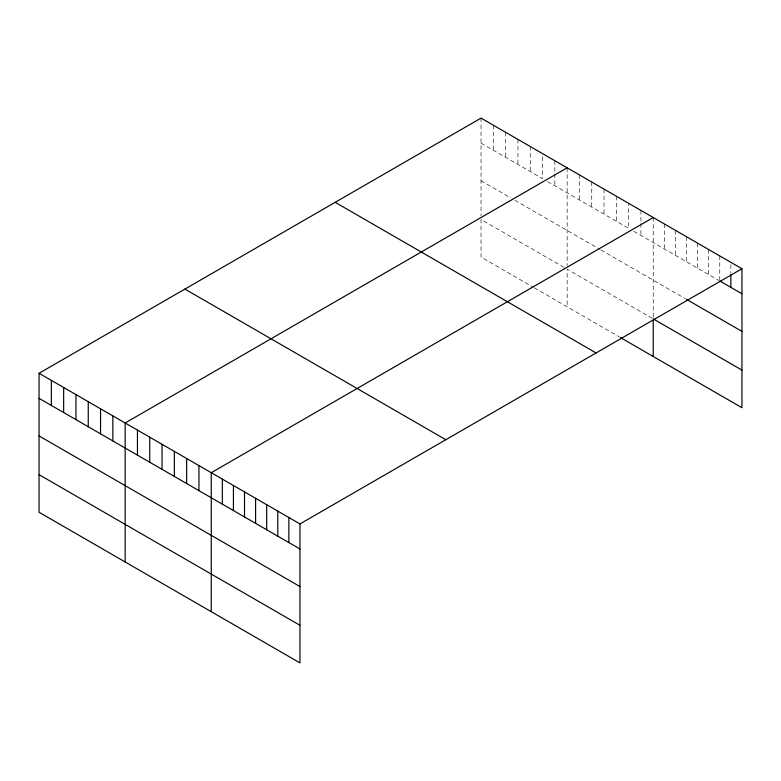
<?xml version="1.0" encoding="UTF-8"?>
<svg xmlns="http://www.w3.org/2000/svg" width="781" height="781" viewBox="0 0 781 781"><rect width="100%" height="100%" fill="white"/><g stroke="black" fill="none" stroke-linecap="round" stroke-linejoin="round"><path stroke-width="0.59" stroke-dasharray="3.9 2.93" d="M481.037 118.107L481.037 215.956M481.037 143.148L542.541 178.654L542.541 153.613M547.666 181.612L628.637 228.364L628.637 203.324M633.762 231.322L718.764 280.399M481.037 180.743L510.764 197.905M514.864 200.278L599.935 249.393M600.96 249.979L685.493 298.791M564.067 267.414L481.037 219.481L481.037 257.076L533.316 287.262M652.213 318.306L567.143 269.191L567.143 306.787M534.341 287.847L619.411 336.962M730.86 264.73L730.86 273.077M719.77 255.943L719.77 279.783M708.679 249.539L708.679 274.58M697.599 243.135L697.599 268.176M686.509 236.731L686.509 261.772M675.419 230.336L675.419 255.367M664.328 223.932L664.328 248.973M653.238 217.528L653.238 317.73M640.937 210.431L640.937 222.351M640.937 223.542L640.937 235.462M616.336 196.226L616.336 221.267M604.035 189.119L604.035 214.16M591.744 182.022L591.744 207.063M579.443 174.915L579.443 199.956M567.143 167.817L567.143 265.667M554.842 160.72L554.842 172.64M554.842 173.831L554.842 185.751M530.24 146.516L530.24 171.556M517.94 139.409L517.94 164.449M505.639 132.311L505.639 157.352M493.338 125.214L493.338 150.245"/><path stroke-width="1.17" d="M39.05 373.289L299.963 523.924L299.963 662.893L39.05 512.258L39.05 373.289L481.037 118.107L741.95 268.742L741.95 407.711L620.436 337.558M567.143 167.817L125.155 422.999L125.155 561.969M653.238 217.528L211.251 472.71L211.251 611.679M299.963 523.924L741.95 268.742M719.77 280.975L741.95 293.783M686.509 299.367L741.95 331.378M653.238 318.902L741.95 370.116M335.186 202.318L596.098 352.953M184.902 289.077L445.814 439.713M39.05 398.33L299.963 548.965M39.05 435.925L299.963 586.56M39.05 474.663L299.963 625.298M730.86 274.268L730.86 287.379M653.238 320.034L653.238 356.497M288.872 517.52L288.872 542.561M277.782 511.116L277.782 536.157M266.692 504.721L266.692 529.752M255.602 498.317L255.602 523.358M244.521 491.913L244.521 516.954M233.431 485.509L233.431 510.549M222.341 479.114L222.341 504.145M198.95 465.603L198.95 490.644M186.649 458.506L186.649 483.546M174.348 451.408L174.348 476.439M162.048 444.301L162.048 469.342M149.747 437.204L149.747 462.245M137.446 430.097L137.446 455.138M112.854 415.892L112.854 440.933M100.554 408.795L100.554 433.836M88.253 401.698L88.253 426.729M75.952 394.59L75.952 419.631M63.651 387.493L63.651 412.534M51.351 380.386L51.351 405.427"/></g></svg>
